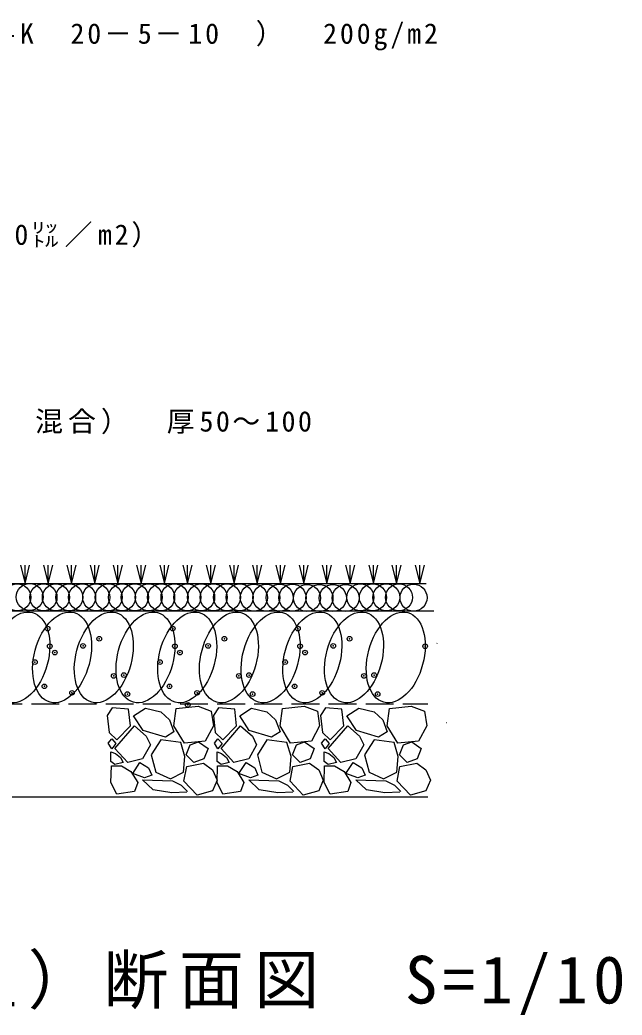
# Model space of a CAD drawing. Units: millimetres, scale not verified. Extents: x -940 to 996, y -254 to 880.
# Drawn here: x 348 to 996, y -254 to 818 of the extents above; entities that cross this region are included whole.
import ezdxf

# ---------------------------------------------------------------- set-up
doc = ezdxf.new("R2010")
doc.units = ezdxf.units.MM
doc.header["$LTSCALE"] = 10
doc.header["$PDMODE"] = 32
doc.header["$PDSIZE"] = 5
doc.linetypes.add('DASHED3', pattern=[4, 3, -1])
doc.layers.add('1-0', color=7, linetype='Continuous')
doc.layers.add('1-1', color=4, linetype='Continuous')
doc.styles.add('ＭＳ ゴシック', font='')
doc.styles.get('ＭＳ ゴシック').set_extended_font_data('MS Gothic')

msp = doc.modelspace()

# ---------------------------------------------------------------- linework, layer by layer
at = {"layer": '1-0', "color": 3}
for p, q in [((353.59, 211.22), (353.59, 231.22)), ((378.59, 211.22), (378.59, 231.22)), ((403.59, 211.22), (403.59, 231.22)), ((428.59, 211.22), (428.59, 231.22)), ((453.59, 211.22), (453.59, 231.22)), ((478.59, 211.22), (478.59, 231.22)), ((503.59, 211.22), (503.59, 231.22)), ((528.59, 211.22), (528.59, 231.22)), ((553.59, 211.22), (553.59, 231.22)), ((578.59, 211.22), (578.59, 231.22)), ((603.59, 211.22), (603.59, 231.22)), ((628.59, 211.22), (628.59, 231.22)), ((653.59, 211.22), (653.59, 231.22)), ((678.59, 211.22), (678.59, 231.22)), ((703.59, 211.22), (703.59, 231.22)), ((728.59, 211.22), (728.59, 231.22)), ((753.59, 211.22), (753.59, 231.22)), ((778.59, 211.22), (778.59, 231.22))]:
    msp.add_line(p, q, dxfattribs=at)
at = {"layer": '1-0'}
for p, q in [((806.97, 61.72), (807.28, 61.72)), ((-719.53, -18.28), (787.28, -18.28))]:
    msp.add_line(p, q, dxfattribs=at)
at = {"layer": '1-0', "color": 3}
for points in [[(348.59, 231.22), (353.59, 211.22), (358.59, 231.22)], [(373.59, 231.22), (378.59, 211.22), (383.59, 231.22)], [(398.59, 231.22), (403.59, 211.22), (408.59, 231.22)], [(423.59, 231.22), (428.59, 211.22), (433.59, 231.22)], [(448.59, 231.22), (453.59, 211.22), (458.59, 231.22)], [(473.59, 231.22), (478.59, 211.22), (483.59, 231.22)], [(498.59, 231.22), (503.59, 211.22), (508.59, 231.22)], [(523.59, 231.22), (528.59, 211.22), (533.59, 231.22)], [(548.59, 231.22), (553.59, 211.22), (558.59, 231.22)], [(573.59, 231.22), (578.59, 211.22), (583.59, 231.22)], [(598.59, 231.22), (603.59, 211.22), (608.59, 231.22)], [(623.59, 231.22), (628.59, 211.22), (633.59, 231.22)], [(648.59, 231.22), (653.59, 211.22), (658.59, 231.22)], [(673.59, 231.22), (678.59, 211.22), (683.59, 231.22)], [(698.59, 231.22), (703.59, 211.22), (708.59, 231.22)], [(723.59, 231.22), (728.59, 211.22), (733.59, 231.22)], [(748.59, 231.22), (753.59, 211.22), (758.59, 231.22)], [(773.59, 231.22), (778.59, 211.22), (783.59, 231.22)]]:
    msp.add_lwpolyline(points, dxfattribs=at)
at = {"layer": '1-0'}
for points in [[(465.11, 76.11), (447.52, 77.58), (442.15, 69.27), (444.1, 50.71), (452.41, 42.89), (467.06, 58.04)], [(483.18, 77.09), (499.79, 73.18), (509.08, 64.39), (513.96, 51.68), (504.68, 45.82), (480.74, 53.15), (470.48, 68.78)], [(539.86, 79.04), (554.02, 73.67), (556.47, 58.04), (547.67, 41.43), (525.2, 39.47), (513.96, 58.04), (516.41, 76.6)], [(579.4, 76.11), (561.81, 77.58), (556.43, 69.27), (558.39, 50.71), (566.69, 42.89), (581.35, 58.04)], [(597.47, 77.09), (614.08, 73.18), (623.37, 64.39), (628.25, 51.68), (618.97, 45.82), (595.03, 53.15), (584.77, 68.78)], [(654.14, 79.04), (668.31, 73.67), (670.75, 58.04), (661.96, 41.43), (639.49, 39.47), (628.25, 58.04), (630.69, 76.6)], [(694.73, 76.11), (677.14, 77.58), (671.77, 69.27), (673.72, 50.71), (682.03, 42.89), (696.68, 58.04)], [(712.8, 77.09), (729.41, 73.18), (738.7, 64.39), (743.58, 51.68), (734.3, 45.82), (710.36, 53.15), (700.1, 68.78)], [(769.48, 79.04), (783.64, 73.67), (786.09, 58.04), (777.29, 41.43), (754.82, 39.47), (743.58, 58.04), (746.03, 76.6)], [(471.46, 58.04), (484.16, 46.8), (488.56, 37.52), (480.25, 22.37), (464.13, 18.46), (450.45, 33.61)], [(585.75, 58.04), (598.45, 46.8), (602.85, 37.52), (594.54, 22.37), (578.42, 18.46), (564.74, 33.61)], [(701.08, 58.04), (713.78, 46.8), (718.18, 37.52), (709.87, 22.37), (693.75, 18.46), (680.07, 33.61)], [(447.03, 43.87), (451.43, 38.98), (447.03, 33.12), (443.12, 39.47)], [(521.29, 39.96), (499.79, 42.89), (489.54, 26.77), (494.42, 8.2), (510.05, 0.88), (524.22, 8.2), (525.69, 24.81)], [(561.32, 43.87), (565.72, 38.98), (561.32, 33.12), (557.41, 39.47)], [(635.58, 39.96), (614.08, 42.89), (603.82, 26.77), (608.71, 8.2), (624.34, 0.88), (638.51, 8.2), (639.98, 24.81)], [(676.65, 43.87), (681.05, 38.98), (676.65, 33.12), (672.74, 39.47)], [(750.91, 39.96), (729.41, 42.89), (719.16, 26.77), (724.04, 8.2), (739.67, 0.88), (753.84, 8.2), (755.31, 24.81)], [(540.34, 40.94), (550.6, 33.61), (546.21, 22.37), (535.46, 18.46), (527.15, 26.77), (531.55, 37.52)], [(654.63, 40.94), (664.89, 33.61), (660.5, 22.37), (649.75, 18.46), (641.44, 26.77), (645.84, 37.52)], [(769.96, 40.94), (780.22, 33.61), (775.83, 22.37), (765.08, 18.46), (756.77, 26.77), (761.17, 37.52)], [(450.94, 28.23), (456.31, 23.84), (459.25, 18.46), (450.45, 16.51), (446.05, 19.44), (446.05, 30.19)], [(565.23, 28.23), (570.6, 23.84), (573.53, 18.46), (564.74, 16.51), (560.34, 19.44), (560.34, 30.19)], [(680.56, 28.23), (685.93, 23.84), (688.87, 18.46), (680.07, 16.51), (675.67, 19.44), (675.67, 30.19)], [(457.29, 15.04), (467.55, 8.69), (474.88, -3.03), (471.46, -12.8), (452.41, -15.74), (446.05, -3.03), (446.54, 15.04)], [(477.32, 18.46), (486.6, 12.6), (490.02, 4.78), (482.21, 1.85), (469.5, 6.74)], [(545.72, 17.97), (555.49, 10.65), (560.37, -0.59), (555.49, -11.83), (538.88, -16.71), (524.71, -1.57), (527.64, 14.07)], [(571.58, 15.04), (581.84, 8.69), (589.17, -3.03), (585.75, -12.8), (566.69, -15.74), (560.34, -3.03), (560.83, 15.04)], [(591.61, 18.46), (600.89, 12.6), (604.31, 4.78), (596.5, 1.85), (583.79, 6.74)], [(660.01, 17.97), (669.78, 10.65), (674.66, -0.59), (669.78, -11.83), (653.17, -16.71), (639, -1.57), (641.93, 14.07)], [(686.91, 15.04), (697.17, 8.69), (704.5, -3.03), (701.08, -12.8), (682.03, -15.74), (675.67, -3.03), (676.16, 15.04)], [(706.94, 18.46), (716.22, 12.6), (719.64, 4.78), (711.83, 1.85), (699.12, 6.74)], [(775.34, 17.97), (785.11, 10.65), (789.99, -0.59), (785.11, -11.83), (768.5, -16.71), (754.33, -1.57), (757.26, 14.07)]]:
    msp.add_lwpolyline(points, close=True, dxfattribs=at)
for points in [[(527.64, -13.29), (511.52, -14.27), (491.49, -10.85), (480.25, -0.1), (512.5, -1.08)], [(512.5, -1.08), (521.78, -5.96), (528.62, -12.8)], [(641.93, -13.29), (625.81, -14.27), (605.78, -10.85), (594.54, -0.1), (626.79, -1.08)], [(626.79, -1.08), (636.07, -5.96), (642.91, -12.8)], [(757.26, -13.29), (741.14, -14.27), (721.11, -10.85), (709.87, -0.1), (742.12, -1.08)], [(742.12, -1.08), (751.4, -5.96), (758.24, -12.8)]]:
    msp.add_lwpolyline(points, dxfattribs=at)
for centre in [(345.23, 196.42), (358.67, 196.75), (373.41, 196.42), (386.85, 196.42), (401.26, 196.42), (415.03, 196.42), (430.23, 196.39), (443.66, 196.39), (458.08, 196.39), (471.84, 196.39), (486.7, 196.39), (500.13, 196.39), (514.55, 196.39), (528.31, 196.39), (543.16, 196.39), (556.6, 196.39), (571.01, 196.39), (584.77, 196.39), (599.95, 196.01), (613.38, 196.01), (627.8, 196.01), (641.56, 196.01), (657.14, 195.67), (670.57, 195.67), (684.99, 195.67), (698.75, 195.67), (714.67, 196.35), (728.1, 196.35), (742.52, 196.35), (756.28, 196.35), (771.86, 196.01)]:
    msp.add_circle(centre, 14.56, dxfattribs=at)
at = {"layer": '1-1', "color": 3}
msp.add_line((-721.41, 211.22), (785.4, 211.22), dxfattribs=at)
at = {"layer": '1-1', "color": 7}
msp.add_line((-722.57, 181.72), (793.86, 181.72), dxfattribs=at)
at = {"layer": '1-1'}
msp.add_line((797.03, 146.72), (797.28, 146.97), dxfattribs=at)
at = {"layer": '1-1', "color": 2, "linetype": 'DASHED3'}
msp.add_line((-719.53, 81.72), (787.28, 81.72), dxfattribs=at)
at = {"layer": '1-1'}
for centre in [(348.6, 131.72), (393.51, 131.72), (438.41, 131.72), (483.31, 131.72), (528.21, 131.72), (573.11, 131.72), (618.01, 131.72), (662.91, 131.72), (707.81, 131.72), (752.71, 131.72)]:
    msp.add_ellipse(centre, major_axis=(12.94, 48.3), ratio=0.6, dxfattribs=at)
for p in [(377.95, 162.74), (512.65, 162.74), (647.35, 162.74), (433.57, 151.78), (568.27, 151.78), (702.98, 151.78), (380.27, 143.76), (385.68, 136.91), (416.03, 144.11), (514.97, 143.76), (520.38, 136.91), (550.73, 144.11), (649.68, 143.76), (655.09, 136.91), (685.44, 144.11), (784.38, 143.76), (364.21, 126.66), (498.91, 126.66), (633.61, 126.66), (449.09, 111.72), (460.03, 112.65), (583.79, 111.72), (594.73, 112.65), (718.5, 111.72), (729.43, 112.65), (374.44, 100.57), (509.14, 100.57), (643.84, 100.57), (404.17, 93.56), (463.84, 92.24), (538.87, 93.56), (598.54, 92.24), (673.58, 93.56), (733.24, 92.24), (528.81, 80.59)]:
    msp.add_point(p, dxfattribs=at)

# ---------------------------------------------------------------- texts
at = {"layer": '1-0', "insert": (-413.39, 573.23), "char_height": 21.99, "attachment_point": 7, "style": 'ＭＳ ゴシック'}
msp.add_mtext('\\T1.2;\u3000\u3000\u3000\u3000\u3000\u3000（E－ソイル・緑化用15\u3000\u300030～50㍑／m2）', dxfattribs=at)
at = {"layer": '1-0', "color": 2, "insert": (-942.52, -253.54), "char_height": 51.32, "attachment_point": 7, "style": 'ＭＳ ゴシック'}
msp.add_mtext('\\T1.16;大林式校庭緑化工法（過踏圧対応型）断面図\u3000S=1/10', dxfattribs=at)
at = {"layer": '1-1', "color": 7, "char_height": 21.99, "attachment_point": 7, "style": 'ＭＳ ゴシック'}
for s, insert in [('\\T1.21;\u3000\u3000\u3000\u3000\u3000\u3000肥料（グリーンエナジー\u3000遅効性肥料\u3000N-P-K\u300020－5－10\u3000）\u3000200g/m2', (-595.28, 785.43)), ('\\T1.18;\u3000\u3000\u3000\u3000\u3000\u3000＋土壌改良材（未発酵針葉樹樹皮土壌改良材\u3000混合）\u3000厚50～100', (-591.12, 372.09))]:
    msp.add_mtext(s, dxfattribs=dict(at, insert=insert))

doc.saveas('drawing.dxf')
